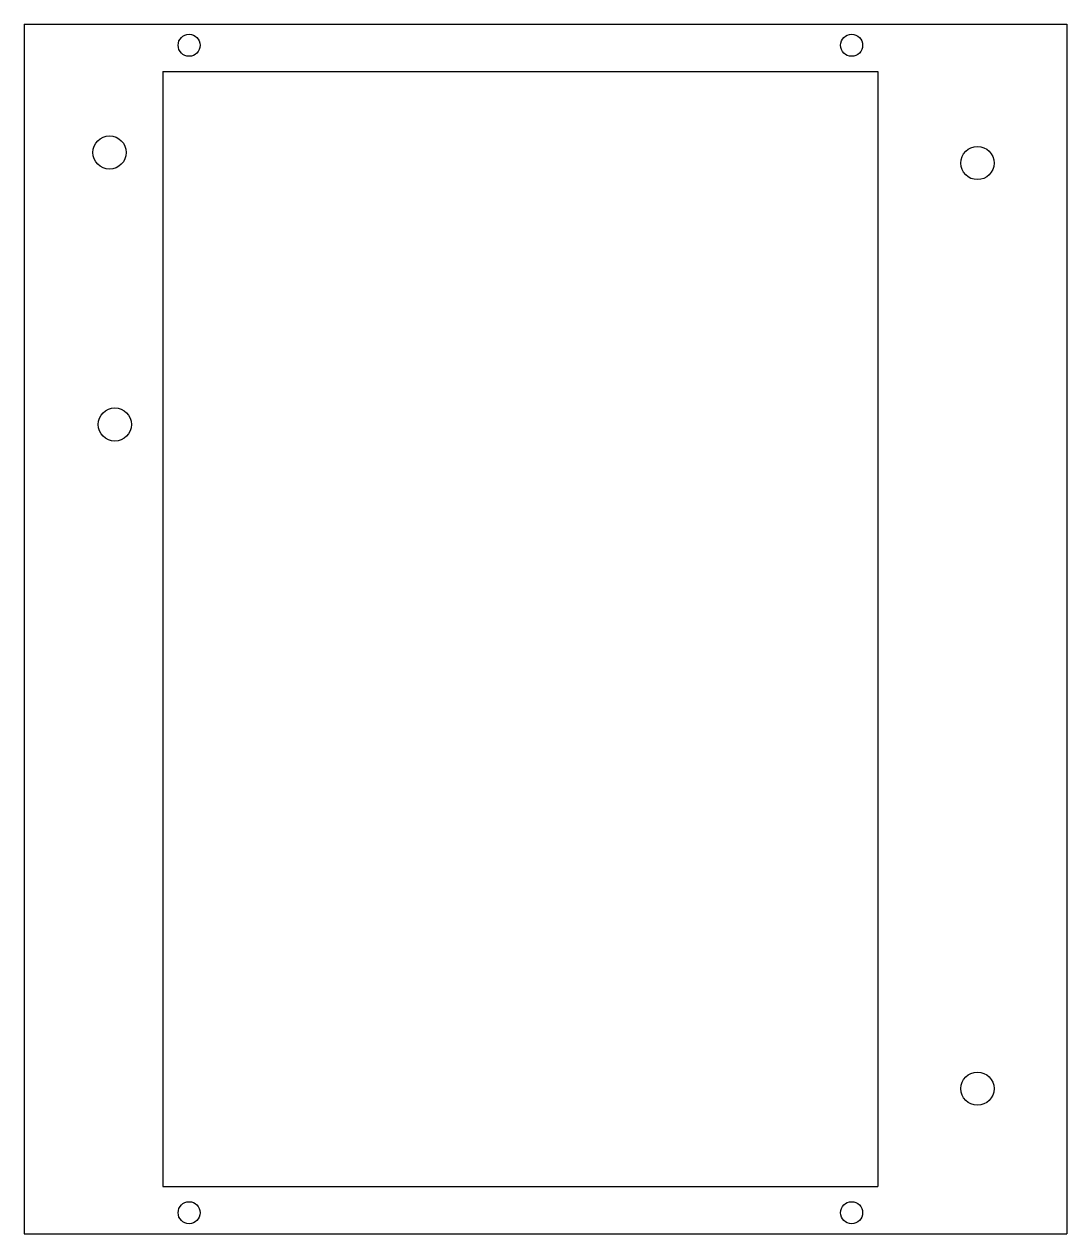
# Model space of a CAD drawing. Header units: millimetres. Extents: x 0 to 99, y -115 to 0.
import ezdxf

# ---------------------------------------------------------------- set-up
doc = ezdxf.new("R2010")
doc.units = ezdxf.units.MM

msp = doc.modelspace()

# ---------------------------------------------------------------- linework, layer by layer
at = {"color": 7, "linetype": 'Continuous', "lineweight": 25}
for p, q in [((0, 0), (99.16, 0)), ((0, 0), (0, -115)), ((99.16, 0), (99.16, -115)), ((13.19, -4.5), (81.19, -4.5)), ((13.19, -4.5), (13.19, -110.5)), ((81.19, -4.5), (81.19, -110.5)), ((13.19, -110.5), (81.19, -110.5)), ((0, -115), (99.16, -115))]:
    msp.add_line(p, q, dxfattribs=at)
for centre, radius in [((15.69, -2), 1.05), ((78.69, -2), 1.05), ((8.12, -12.2), 1.58), ((90.66, -13.2), 1.58), ((8.62, -38.06), 1.58), ((90.66, -101.2), 1.58), ((15.69, -113), 1.05), ((78.69, -113), 1.05)]:
    msp.add_circle(centre, radius, dxfattribs=at)

doc.saveas('drawing.dxf')
